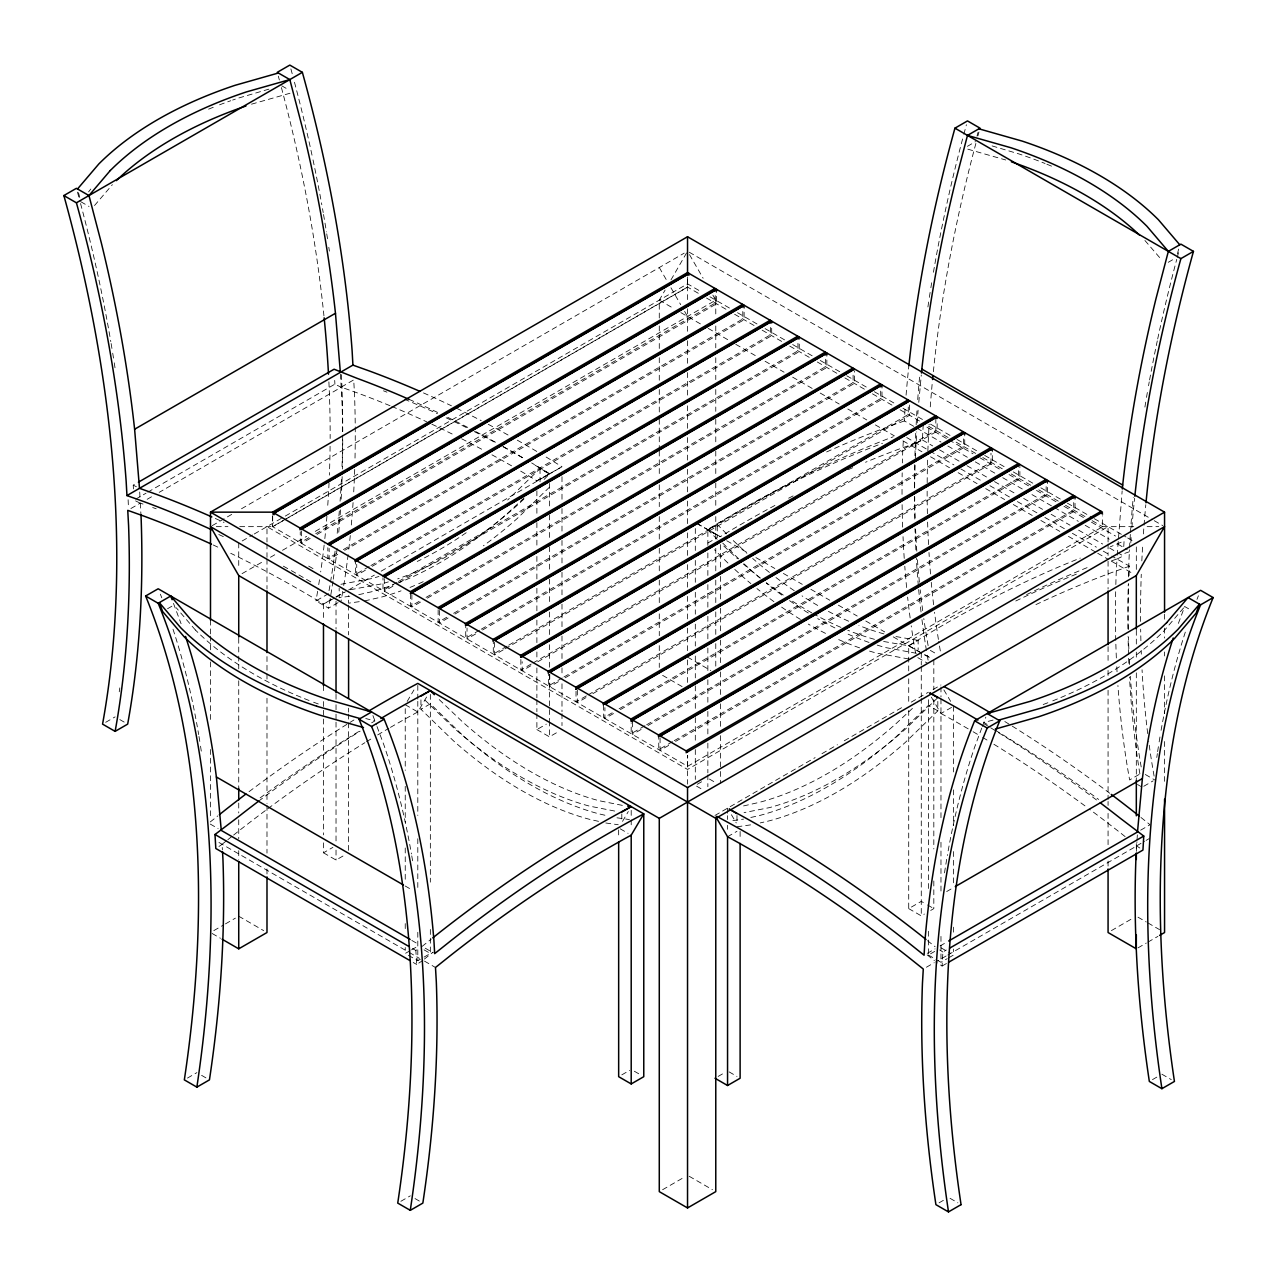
<?xml version="1.0" encoding="UTF-8"?>
<svg xmlns="http://www.w3.org/2000/svg" width="1277" height="1277" viewBox="0 0 1277 1277"><rect width="100%" height="100%" fill="white"/><g stroke="black" fill="none" stroke-linecap="round" stroke-linejoin="round"><path stroke-width="0.75" stroke-dasharray="5 3.75" d="M903.27 441.459L902.743 451.052A1143.218 660.033 -60 0 0 902.392 462.944M913.805 426.358L904.387 420.931L905.17 406.852M915.306 458.299L916.742 431.865M917.237 422.895L918.083 410.188M916.136 443.103L922.393 439.958L923.207 425.033L947.247 438.905M1117.199 555.224L1122.148 490.927M1123.76 546.588L1124.063 540.985L1110.367 546.795M1129.028 575.751L1129.554 566.174L1111.836 556.102M1130.831 542.581L1131.135 537.314M946.129 955.994L935.833 961.932L942.091 966.035L942.905 952.035L946.337 950.056M1136.37 851.312L1136.929 841.878M1137.041 839.899L1137.392 833.961M918.786 402.351L921.292 374.959M977.001 136.128L977.959 132.473M1177.378 253.931L1178.815 248.44M981.758 728.082L974.766 746.758A1141.877 659.267 60 0 0 947.342 855.494M982.364 726.469L985.844 717.115M1178.384 623.415L1184.705 606.527L1191.233 610.294M659.283 318.021L659.283 300.159L665.125 290.039M670.968 279.918L686.563 252.926M407.171 701.424L413.94 689.963M390.443 727.379A1249.672 721.505 -60 0 1 412.806 714.673L417.802 711.959L427.46 695.566M622.522 821.366L628.316 811.533M88.608 191.869L90.811 189.044M94.514 205.533L112.376 184.67M1183.603 607.932L1163.363 631.588A371.463 214.456 0 0 1 1049.694 702.047M544.114 479.418L549.445 474.006L540.027 468.579L507.655 500.009M549.445 487.207L517.073 518.638A371.463 214.456 -60 0 1 483.376 545.822M937.829 697.641L905.457 729.071A371.463 214.456 -60 0 1 769.361 807.639L744.076 812.619M937.829 701.408L937.829 710.842L905.457 742.272A371.463 214.456 -60 0 1 769.361 820.824L760.246 822.915M524.049 497.982L507.655 513.194A371.463 214.456 -60 0 1 395.04 584.164M523.889 499.099L517.073 505.453A371.463 214.456 -60 0 1 397.69 578.864M912.432 708.416L896.039 723.644A371.463 214.456 -60 0 1 759.943 802.195M210.242 821.957L217.84 815.891M226.412 840.809L222.07 844.273L222.39 849.748M227.865 839.659L232.206 836.196M233.659 835.046L237.985 831.582A1249.672 721.505 -60 0 1 266.35 809.841M422.128 946.385L431.243 939.106M424.379 959.075L433.063 952.163M218.958 846.459L222.086 844.416M422.942 960.384L416.685 964.47L415.855 950.471L419 948.428M726.597 533.85L717.275 524.4L707.857 529.827L720.42 536.643L725.416 533.578A1249.672 721.505 -60 0 1 778.092 503.745M133.431 488.899L133.239 485.164L136.671 483.185M135.761 499.115L146.073 493.177M147.781 492.172L334.909 384.138L341.167 387.282L159.194 492.347M130.892 508.533L140.31 503.106L145.61 504.99M147.174 499.291L152.33 496.322M212.221 525.645L232.941 513.689M241.497 508.757L684.201 253.149M242.183 540.969L252.527 534.999M254.251 533.994L283.558 517.089M285.282 516.084L687.537 283.845L701.312 291.81M286.335 518.685L272.56 526.651L239.597 526.651M288.059 517.696L687.537 287.07L687.649 274.459M283.015 520.745L272.687 526.715L272.687 515.844M284.739 519.755L687.649 287.133L699.716 294.109M967.407 146.328L975.564 141.619M167.542 608.73L174.071 604.963M242.055 573.644L263.669 561.178M270.437 557.267L275.609 554.282M282.504 550.307L306.624 536.372M315.243 531.392L715.774 300.159L712.853 295.099M308.874 537.665L300.255 542.629L300.255 531.759M315.754 533.69L715.216 303.064L715.216 290.374M310.183 538.415L301.564 543.395L301.564 530.705M317.063 534.44L716.541 303.814L716.541 291.124M336.442 553.58L327.838 558.56L327.838 547.689M343.337 549.605L742.799 318.979L742.799 306.288M337.751 554.346L329.147 559.31L329.147 548.44M344.646 550.371L744.108 319.729L744.108 307.055M369.181 566.525L355.421 574.474L355.421 561.8M370.905 565.535L770.382 334.893L770.382 322.219M365.334 570.26L356.73 575.241L356.73 564.37M372.214 566.286L771.691 335.659L771.691 324.789M105.704 722.303L115.122 716.876M328.524 593.661L315.978 600.908L328.524 608.155L339.506 601.818M331.318 599.504L323.48 604.037L323.48 619.952M520.713 471.133A1249.672 721.505 60 0 1 531.886 477.758L536.883 480.822L561.992 466.759A1249.672 721.505 60 0 0 544.433 456.017M336.027 597.221L345.444 591.794M348.589 589.974L374.337 575.113M381.2 571.138L561.992 466.759M396.764 582.44L382.988 590.405L382.988 577.715M398.488 581.45L797.949 350.824L797.949 338.134M392.917 586.191L384.297 591.155L384.297 578.465M399.797 582.216L799.258 351.574L799.258 340.704M419.175 601.355L410.571 606.32L410.571 593.629M426.071 597.381L825.533 366.738L825.533 354.064M420.484 602.106L411.88 607.07L411.88 594.396M427.38 598.131L826.842 367.505L826.842 354.814M446.758 617.27L438.139 622.234L438.139 609.56M453.638 613.295L853.1 382.669L853.1 373.602M448.067 618.02L439.448 623L439.448 610.31M454.947 614.045L854.425 383.419L854.425 370.745M479.498 630.215L465.722 638.165L465.722 625.475M481.221 629.21L880.683 398.584L880.683 385.909M475.635 633.951L467.031 638.915L467.031 628.045M482.53 629.976L881.992 399.35L881.992 386.66M1168.263 262.296L1174.792 258.529M371.655 722.814L374.927 720.93L365.749 718.536M507.065 646.13L493.305 654.079L493.305 641.405M508.789 645.14L908.266 414.514L908.266 405.447M503.218 649.865L494.614 654.846L494.614 642.155M504.942 648.876L909.575 415.264L909.575 402.574M707.857 543.028L717.275 537.585L717.275 524.4M598.53 821.35L589.415 819.291A371.463 214.456 60 0 1 453.319 740.692L420.947 709.278L430.349 703.835L462.737 735.281A371.463 214.456 60 0 0 598.833 813.832L606.128 815.508M531.2 664.04L520.872 670.01L520.872 659.14M532.924 663.05L935.833 430.429L935.833 417.739M530.801 665.796L522.181 670.76L522.181 661.709M537.681 661.821L937.142 431.179L937.142 420.309M562.231 677.975L548.456 685.925L548.456 673.25M563.955 676.986L963.417 446.343L963.417 435.473M558.368 681.71L549.764 686.691L549.764 674.001M565.264 677.736L964.726 447.11L964.726 434.419M586.366 695.885L576.023 701.855L576.023 690.969M588.074 694.896L990.984 462.274L990.984 453.207M585.951 697.641L577.332 702.605L577.332 689.915M592.831 693.65L992.309 463.024L992.309 450.35M323.48 842.852L323.48 852.797L332.898 847.369M536.883 713.667L536.883 729.582L546.301 724.155M213.818 930.614L223.794 924.851M225.454 923.894L235.415 918.131M323.48 852.797L336.027 860.044L345.444 854.616M536.883 729.582L549.445 736.829L558.863 731.402M612.21 712.805L603.606 717.77L603.606 705.08M619.106 708.815L1018.567 478.189L1018.567 465.514M613.519 713.556L604.915 718.52L604.915 707.65M620.414 709.581L1019.876 478.955L1019.876 466.265M644.949 725.735L631.189 733.684L631.189 722.814M646.673 724.745L1046.15 494.119L1046.15 483.249M641.102 729.47L632.498 734.451L632.498 721.76M647.982 725.496L1047.459 494.869L1047.459 482.179M672.532 741.666L658.756 749.615L658.756 736.925M674.256 740.66L1073.718 510.034L1073.718 497.344M668.685 745.401L660.065 750.365L660.065 737.691M675.565 741.426L1075.026 510.784L1075.026 498.11M272.56 515.78L272.56 526.651L687.649 766.296L1102.61 526.715L1102.498 515.78M883.62 641.485L908.713 645.795L918.131 640.368L918.131 649.785M187.464 1078.075L196.881 1072.632M701.584 781.779L695.311 785.403L703.148 789.936M409.949 950.758L405.24 953.472L405.24 947.502M411.529 949.849L417.802 946.225M408.385 955.292L417.802 960.719L422.511 958.005M424.076 957.096L430.349 953.472L430.349 925.729M715.008 815.428L789.362 772.489M791.086 771.5L815.109 757.628M821.973 753.669L837.425 744.746M844.289 740.772L880.348 719.957M882.072 718.967L902.663 707.075M911.251 702.127L928.411 692.214M933.12 689.5L940.973 684.967M727.555 836.722L736.973 831.295M931.316 697.13L940.973 713.508L951.956 707.171M1139.052 774.5L1129.634 779.944A1143.218 660.033 -60 0 1 1117.918 685.526M400.882 1201.29L410.3 1195.847M908.713 710.491L908.713 908.617L921.276 901.37L925.985 904.084M621.803 1074.867L629.641 1070.349M946.688 891.538L953.552 887.563M1143.761 786.281L1153.163 780.854M908.713 908.617L921.276 915.864L924.404 914.061M930.694 910.437L933.822 908.617L933.822 878.768M927.23 953.376L935.083 948.859M940.08 945.97L946.943 941.995M1140.648 830.178L1150.05 824.734L1140.936 817.456M718.137 1076.431L724.426 1072.808M928.411 931.252L928.411 955.036L934.7 951.413M926.416 967.232L934.269 962.698M1136.69 845.837L1144.543 841.304M1146.108 840.394L1149.252 838.59M947.853 955.004L1136.69 845.981L1139.818 848.024M937.829 960.464L940.973 962.283L947.247 958.66M948.811 957.75L953.52 955.036L953.52 949.066M942.091 966.035L947.247 963.05M662.603 1189.717L684.201 1177.234M1111.405 930.614L1133.002 918.131M1137.983 947.869L1146.283 943.08M1147.943 942.123L1157.92 936.36M939.058 1202.838L943.767 1200.125M1152.477 1079.624L1157.17 1076.91M536.883 480.822L549.445 474.006A1249.672 721.505 60 0 0 531.886 463.264M336.027 596.79L343.88 592.528M334.462 598.083L323.48 604.037L318.468 600.972A1249.672 721.505 60 0 0 230.722 553.292M1116.992 559.071L1123.249 555.926L1118.109 552.957M904.387 420.931L887.675 426.901A1249.672 721.505 -60 0 0 825.086 452.649M916.136 442.959L900.221 448.642A1249.672 721.505 -60 0 0 865.535 462.258M1124.782 553.372L1130.353 551.377M1111.692 560.811L1116.992 558.927L1116.162 574.267A1143.218 660.033 -60 0 0 1115.747 588.138M1129.554 566.174L1113.64 571.857A1249.672 721.505 -60 0 0 1033.572 605.729M251.521 104.171L291.316 92.87M268.888 89.151L238.32 98.121A371.463 214.456 0 0 0 232.622 100.069M993.027 720.1L983.849 722.479L987.105 724.362M358.789 594.667L371.543 591.778A371.463 214.456 -60 0 0 393.332 584.786M364.568 600.924L380.961 597.221A371.463 214.456 -60 0 0 401.058 590.852M743.549 805.931L759.927 802.227M750.828 817.472L759.927 815.412A371.463 214.456 -60 0 0 896.039 736.813L928.411 705.399L937.829 710.842M340.943 584.291L371.543 578.593A371.463 214.456 -60 0 0 378.95 576.454M350.361 589.735L380.961 584.02A371.463 214.456 -60 0 0 388.368 581.897M349.818 596.231L339.171 597.732L339.171 588.314M359.236 601.675L348.589 603.175L348.589 595.625M732.886 820.616L743.549 819.116M736.973 826.794L751.179 824.798M216.308 526.651L227.945 526.651M1102.498 526.651L1135.476 526.651M1147.113 526.651L1158.75 526.651M918.131 640.368L893.038 636.058M916.359 653.297L885.759 647.599A371.463 214.456 60 0 1 876.501 644.901M908.713 658.98L876.341 653.042A371.463 214.456 60 0 1 868.935 650.903M622.33 805.372L598.833 800.663A371.463 214.456 60 0 1 462.737 722.064L438.346 698.758M614.7 811.055L589.415 806.106A371.463 214.456 60 0 1 453.319 727.507L423.597 698.79M616.999 817.807L629.433 819.563M605.809 822.995L618.244 824.734M992.085 145.913L1018.982 153.942A371.463 214.456 0 0 1 1045.081 163.504M967.822 149.17L1005.765 159.992M152.681 507.528L156.225 508.789M133.239 485.164L136.368 486.745M135.617 500.887L140.31 503.25M696.875 523.442L720.42 536.643M908.713 670.872L908.713 645.795L930.694 658.038L924.404 654.75M940.973 713.508L945.97 716.221A1249.672 721.505 60 0 1 971.526 730.811M689.245 252.223L1152.508 519.691M1154.232 520.681L1162.836 525.645M709.932 296.791L729.566 308.108M737.515 312.705L757.133 324.039M765.083 328.62L784.716 339.953M792.666 344.551L813.353 356.491M820.249 360.465L840.92 372.405M846.763 375.773L868.504 388.336M874.346 391.704L896.071 404.25M902.967 408.225L923.654 420.165M930.55 424.156L951.237 436.095M957.064 439.464L978.805 452.01M984.647 455.394L1006.388 467.941M1013.284 471.915L1033.955 483.855M1040.851 487.83L1061.538 499.786M1067.38 503.154L1092.569 517.696M1094.293 518.685L1125.979 536.978M1127.703 537.984L1132.875 540.969M706.468 298.004L727.14 309.928M734.594 314.238L754.675 325.843M762.161 330.168L782.226 341.741M789.745 346.083L809.778 357.656M817.328 361.998L837.329 373.554M844.895 377.928L864.88 389.453M872.478 393.843L892.431 405.368M900.046 409.773L919.983 421.266M928.587 426.247L948.635 437.819M956.138 442.145L976.219 453.734M982.779 457.533L1003.802 469.665M1011.24 473.959L1031.369 485.579M1038.792 489.857L1058.952 501.51M1065.513 505.293L1085.37 516.77M1092.17 520.681L1102.61 526.715M948.955 439.895L972.994 453.766M979.858 457.741L1000.466 469.633M1009.053 474.581L1029.645 486.473M1036.509 490.448L1057.117 502.34M1063.98 506.299L1084.588 518.191M1091.452 522.165L1115.491 536.037M916.95 428.178L940.989 442.05M947.853 446.008L968.445 457.9M975.309 461.875L995.916 473.767M1002.78 477.726L1023.388 489.618M1031.976 494.582L1052.567 506.474M1054.291 507.464L1078.315 521.335M1085.195 525.31L1109.218 539.181M1117.806 544.13L1127.224 549.573M922.393 439.958L932.689 445.912M939.569 449.871L960.16 461.763M967.024 465.738L987.632 477.63M994.496 481.589L1015.103 493.481M1023.675 498.445L1042.559 509.347M1051.147 514.296L1070.03 525.198M1078.618 530.163L1102.658 544.034M1109.521 547.993L1116.385 551.967M906.718 437.516L928.156 450.047M929.864 451.036L953.903 464.908M960.767 468.882L981.374 480.775M989.946 485.723L1010.554 497.615M1017.418 501.59L1038.025 513.482M1044.889 517.44L1065.481 529.332M1072.361 533.307L1096.384 547.179M1103.248 551.137L1110.128 555.112M659.283 300.159L674.24 308.795M680.88 312.626L701.312 324.422M708.208 328.397L728.896 340.336M735.791 344.327L756.479 356.267M765.083 361.247L784.046 372.182M792.666 377.162L813.353 389.102M820.249 393.077L839.197 404.027M847.816 409.007L866.78 419.957M875.399 424.922L894.363 435.872M902.967 440.852L921.93 451.787M930.55 456.767L949.513 467.717M958.133 472.682L977.081 483.632M985.7 488.612L1004.664 499.562M1013.284 504.527L1032.231 515.477M1040.851 520.457L1059.814 531.392M1068.434 536.372L1096.017 552.303M1097.741 553.292L1108.069 559.262M1111.405 561.178L1133.002 573.644M281.738 85.798L288.267 89.566M930.342 650.392L936.616 654.016M1145.325 774.5L1154.743 779.944M696.875 523.49L719.877 536.771M726.741 540.73L747.348 552.622M755.936 557.586L774.82 568.488M783.392 573.437L802.275 584.339M810.863 589.304L829.747 600.206M838.335 605.154L857.218 616.057M865.806 621.021L884.69 631.923M893.261 636.872L921.276 653.042M917.796 657.639L927.214 663.066M1137.472 784.477L1142.181 787.191M80.882 201.766L89.039 206.475M687.537 657.112L710.794 670.537M1137.983 917.173L1146.283 921.978M1147.943 922.936L1159.58 929.64M662.603 675.341L682.541 686.85M709.421 779.066L715.711 782.689M927.549 904.994L933.822 908.617M1161.878 1074.196L1171.296 1079.624M940.973 947.789L950.391 953.217M928.411 955.036L936.264 959.57M405.24 704.712L417.802 711.959M620.223 828.821L628.076 833.354M950.04 1198.305L957.894 1202.838M119.83 719.59L124.523 722.303M729.135 1071.898L736.973 1076.431M405.224 886.015L412.088 889.973M210.29 824.08L218.128 828.613M411.817 940.431L418.696 944.405M425.257 948.204L433.111 952.722M424.076 949.849L430.349 953.472M634.35 1071.243L640.623 1074.867M412.423 948.492L415.855 950.471M218.942 842.453L407.491 951.461M409.215 952.45L419.51 958.388M424.507 961.134L435.489 967.487M413.237 962.491L416.685 964.47M238.735 916.216L263.669 930.614M689.197 1176.277L712.454 1189.717M212.158 933.487L220.458 938.276M201.59 1075.346L206.299 1078.075M415.009 1198.56L419.718 1201.29M549.445 473.575L544.433 470.511A1249.672 721.505 60 0 0 531.663 462.944M939.776 949.992L942.905 952.035M1125.117 836.595L1120.775 833.147A1249.672 721.505 60 0 0 1089.249 809.059M927.517 940.67L935.131 946.736M927.15 954.877L934.397 960.639M733.253 540.602L746.917 553.292M738.729 558.879L722.606 542.996M744.188 563.939L749.647 569.015A371.463 214.456 60 0 0 760.262 578.146M723.836 546.045L737.499 558.735M727.938 563.045L714.513 549.78M734.77 569.382L740.229 574.458A371.463 214.456 60 0 0 750.844 583.589M717.179 539.293L707.857 529.827A1249.672 721.505 -60 0 1 893.309 436.734M1144.926 240.491L1161.687 259.933M195.413 630.024L176.274 607.788M943.863 689.883L950.631 701.344M731.418 814.726L736.254 822.931M689.484 254.602L703.116 278.226M659.283 267.531L667.073 281.036M670.968 287.788L680.705 304.66M684.616 311.396L687.537 316.457M372.916 715.567L376.412 724.905M377.018 726.533L383.994 745.209A1141.877 659.267 -60 0 1 411.433 853.93M173.48 603.398L181.079 623.703M78.488 192.619L79.924 198.111M340.448 374.193L341.997 402.478A1143.218 660.033 60 0 1 342.667 432.105M334.702 380.418L334.909 384.138M139.704 492.012L140.007 497.551M140.31 503.106L140.933 514.647M1164.56 614.189L1164.56 620.159M1164.56 628.108L1164.56 638.069M1164.56 651.988L1164.56 655.963M1164.56 675.868L1164.56 713.667M1164.56 741.522L1164.56 781.316M1136.322 546.923L1136.322 570.755M1136.322 630.311L1136.322 645.061M1136.322 652.148L1136.322 660.097M1136.322 672.851L1136.322 779.225M1136.322 843.602L1136.322 851.551M1108.069 541.991L1108.069 526.651L687.537 769.44L266.989 526.651L266.989 541.991M1108.069 543.906L1108.069 555.431M1108.069 561.241L1108.069 589.048M1108.069 646.625L1108.069 662.508M1108.069 670.441L1108.069 676.395M1108.069 690.298L1108.069 799.498M1108.069 801.493L1108.069 805.452M1108.069 813.401L1108.069 845.166M1108.069 861.049L1108.069 867.003M953.52 706.261L953.52 771.947M953.52 789.856L953.52 825.676M953.52 851.551L953.52 883.397M953.52 927.166L953.52 935.131M940.973 686.946L940.973 696.907M940.973 698.902L940.973 820.983M940.973 842.261L940.973 894.618M940.973 936.408L940.973 962.283M933.822 659.858L933.822 689.708M933.822 699.652L933.822 848.918M928.411 699.748L928.411 889.654M921.276 652.611L921.276 664.998M921.276 666.53L921.276 696.843M921.276 698.375L921.276 915.864M908.713 678.805L908.713 702.573M740.117 831.471L740.117 839.436M736.973 815.492L736.973 823.027M727.555 808.181L727.555 813.832M727.555 815.716L727.555 819.483M727.555 825.325L727.555 829.284M720.42 544.609L720.42 568.488M720.42 576.438L720.42 600.334M720.42 608.283L720.42 632.163M720.42 640.128L720.42 664.008M720.42 671.973L720.42 695.853M720.42 703.819L720.42 727.698M720.42 735.648L720.42 769.488M720.42 771.484L720.42 783.424M715.774 300.159L715.774 316.042M715.774 325.97L715.774 347.807M715.774 357.736L715.774 379.572M715.774 389.501L715.774 411.338M715.774 419.287L715.774 443.103M715.774 451.052L715.774 474.868M715.774 482.818L715.774 506.634M715.774 516.562L715.774 540.394M715.774 548.328L715.774 572.16M715.774 580.109L715.774 603.925M715.774 611.875L715.774 635.691M715.774 643.64L715.774 667.456M707.857 545.311L707.857 529.396L712.869 526.332A1249.672 721.505 -60 0 1 882.487 443.327M707.857 552.925L707.857 577.156M707.857 584.627L707.857 609.001M707.857 616.328L707.857 640.846M707.857 648.03L707.857 672.676M707.857 679.731L707.857 704.521M707.857 711.433L707.857 736.366M707.857 743.118L707.857 772.84M707.857 774.82L707.857 786.712M695.311 528.55L695.311 550.467M695.311 560.411L695.311 582.312M695.311 592.273L695.311 614.173M695.311 624.134L695.311 646.034M695.311 655.995L695.311 677.895M695.311 685.861L695.311 709.741M695.311 717.706L695.311 741.602M695.311 749.567L695.311 779.433M687.649 766.296L687.649 755.425L687.537 784.142M687.537 277.093L687.537 301.117M687.537 308.795L687.537 334.335M687.537 340.767L687.537 366.1M687.537 372.597L687.537 397.865M687.537 405.815L687.537 430.301M687.537 437.58L687.537 462.13M687.537 469.345L687.537 491.98M687.537 501.111L687.537 523.809M687.537 532.876L687.537 555.639M687.537 564.642L687.537 587.468M687.537 596.407L687.537 620.239M687.537 628.172L687.537 652.004M687.537 659.938L687.537 687.744M659.283 325.97L659.283 349.786M659.283 357.736L659.283 381.552M659.283 389.501L659.283 417.292M659.283 419.287L659.283 449.057M659.283 451.052L659.283 476.864M659.283 484.797L659.283 506.634M659.283 516.562L659.283 540.394M659.283 548.328L659.283 572.16M659.283 580.109L659.283 603.925M659.283 613.854L659.283 635.691M659.283 645.619L659.283 667.456M631.205 810.384L631.205 817.918M631.205 819.802L631.205 827.735M621.803 813.928L621.803 821.478M618.659 829.906L618.659 837.872M561.992 476.72L561.992 500.616M561.992 508.581L561.992 532.477M561.992 540.442L561.992 564.322M561.992 572.288L561.992 596.183M561.992 604.149L561.992 628.045M561.992 636.01L561.992 659.906M561.992 667.871L561.992 675.836M561.992 683.786L561.992 711.672M561.992 713.667L561.992 725.607M549.445 483.44L549.445 507.4M549.445 514.934L549.445 539.245M549.445 546.636L549.445 572.399M549.445 579.056L549.445 604.101M549.445 612.018L549.445 635.802M549.445 644.725L549.445 667.488M549.445 674.575L549.445 720.356M549.445 720.994L549.445 736.829M540.027 468.579L540.027 481.764M536.883 490.767L536.883 514.647M536.883 522.612L536.883 548.487M536.883 556.453L536.883 580.333M536.883 588.282L536.883 612.178M536.883 620.127L536.883 644.007M536.883 651.972L536.883 659.938M536.883 667.887L536.883 697.753M536.883 699.732L536.883 711.672M430.349 694.417L430.349 882.152M420.947 699.86L420.947 709.278M417.802 685.398L417.802 699.333M417.802 701.328L417.802 815.444M417.802 838.702L417.802 891.059M417.802 932.29L417.802 960.719M405.24 708.687L405.24 770.382M405.24 786.297L405.24 822.117M405.24 847.992L405.24 881.832M405.24 923.622L405.24 931.587M348.589 605.154L348.589 634.861M348.589 708.176L348.589 712.135M348.589 714.114L348.589 850.817M336.027 601.212L336.027 629.082M336.027 694.305L336.027 702.749M336.027 704.744L336.027 712.71M336.027 714.21L336.027 720.675M336.027 722.159L336.027 843.554M336.027 850.099L336.027 860.044M323.48 685.621L323.48 693.587M323.48 701.552L323.48 834.887M266.989 543.906L266.989 557.347M266.989 559.262L266.989 589.048M266.989 656.554L266.989 682.365M266.989 698.248L266.989 803.472M266.989 805.452L266.989 853.1M266.989 868.983L266.989 874.953M238.735 542.948L238.735 568.76M238.735 638.261L238.735 654.989M238.735 656.123L238.735 668.877M238.735 680.801L238.735 787.159M238.735 803.041L238.735 812.97M238.735 819.786L238.735 838.781M238.735 850.705L238.735 859.485M210.497 620.159L210.497 634.078M210.497 636.074L210.497 650.009M210.497 661.933L210.497 719.637M210.497 749.487L210.497 817.12M411.753 855.861A1141.877 659.267 -60 0 1 413.046 863.571M258.465 801.286A1249.672 721.505 -60 0 1 360.114 731.162M318.308 703.978A371.463 214.456 0 0 1 310.902 701.185M309.066 700.482A371.463 214.456 0 0 1 195.429 630.024M267.931 808.66A1249.672 721.505 -60 0 1 364.903 742.687M366.499 741.714A1249.672 721.505 -60 0 1 372.884 737.819M377.673 734.929A1249.672 721.505 -60 0 1 388.846 728.305M260.125 797.902A1249.672 721.505 -60 0 1 360.337 730.572M160.359 594.188A1141.798 659.219 -60 0 1 161.796 597.828M173.002 629.178A1141.798 659.219 -60 0 1 197.344 726.9M198.015 730.731A1141.798 659.219 -60 0 1 198.669 734.562M198.989 736.494A1141.798 659.219 -60 0 1 200.25 744.236M200.537 746.183A1141.798 659.219 -60 0 1 201.702 753.973M249.063 791.66A1249.672 721.505 -60 0 1 353.952 719.973M908.713 645.795A1249.672 721.505 -60 0 1 1080.294 558.081M883.907 633.887A371.463 214.456 60 0 1 858.878 625.475M848.646 621.213A371.463 214.456 60 0 1 828.039 611.188M817.711 605.458A371.463 214.456 60 0 1 802.052 595.88M794.246 590.692A371.463 214.456 60 0 1 775.602 577.236M769.44 572.431A371.463 214.456 60 0 1 752.68 558.464M869.03 642.427A371.463 214.456 60 0 1 845.214 632.865M834.919 627.933A371.463 214.456 60 0 1 817.711 618.643M808.309 613.024A371.463 214.456 60 0 1 789.569 600.653M781.795 595.066A371.463 214.456 60 0 1 766.376 583.174M859.613 647.87A371.463 214.456 60 0 1 835.812 638.308M825.517 633.376A371.463 214.456 60 0 1 808.293 624.086M800.456 619.425A371.463 214.456 60 0 1 780.151 606.096M773.926 601.643A371.463 214.456 60 0 1 756.958 588.601M874.49 639.33A371.463 214.456 60 0 1 847.752 630.231M840.936 627.39A371.463 214.456 60 0 1 813.465 613.822M811.741 612.848A371.463 214.456 60 0 1 791.07 600.302M783.264 595.066A371.463 214.456 60 0 1 766.2 582.663M760.023 577.874A371.463 214.456 60 0 1 743.262 563.907M906.079 395.184A1141.798 659.219 -60 0 1 908.857 365.781M788.627 498.206A1249.672 721.505 -60 0 1 793.895 495.508M848.12 469.713A1249.672 721.505 -60 0 1 853.355 467.43M940.335 650.967A1142.596 659.682 -60 0 1 938.723 641.341M938.403 639.41A1142.596 659.682 -60 0 1 934.541 612.274M933.615 604.707A1142.596 659.682 -60 0 1 931.204 581.737M930.534 573.996A1142.596 659.682 -60 0 1 928.986 552.494M928.539 544.593A1142.596 659.682 -60 0 1 927.437 515.637M927.389 513.705A1142.596 659.682 -60 0 1 927.15 490.448M927.182 482.642A1142.596 659.682 -60 0 1 927.597 458.986M927.868 451.052A1142.596 659.682 -60 0 1 929.129 424.251M930.279 406.852A1142.596 659.682 -60 0 1 932.386 381.504M933.359 371.687A1142.596 659.682 -60 0 1 975.883 143.407M977.943 135.793A1142.596 659.682 -60 0 1 978.98 131.978M928.124 645.635A1142.596 659.682 -60 0 1 923.798 618.531M922.712 610.661A1142.596 659.682 -60 0 1 920.19 589.846M919.392 582.184A1142.596 659.682 -60 0 1 917.365 558.959M916.806 551.137A1142.596 659.682 -60 0 1 915.593 529.396M915.162 517.967A1142.596 659.682 -60 0 1 914.683 496.801M914.603 487.096A1142.596 659.682 -60 0 1 914.779 463.599M914.939 455.697A1142.596 659.682 -60 0 1 915.769 432.36M916.152 424.682A1142.596 659.682 -60 0 1 917.046 409.278M917.716 399.605A1142.596 659.682 -60 0 1 919.839 374.257M927.916 306.959A1142.596 659.682 -60 0 1 929.065 299.281M929.353 297.349A1142.596 659.682 -60 0 1 930.566 289.64M930.869 287.724A1142.596 659.682 -60 0 1 932.13 279.998M933.439 272.256A1142.596 659.682 -60 0 1 936.185 256.725M936.536 254.777A1142.596 659.682 -60 0 1 963.337 136.16M963.848 134.261A1142.596 659.682 -60 0 1 966.418 124.731M915.529 652.914A1143.218 660.033 -60 0 1 911.219 625.794M910.134 617.94A1143.218 660.033 -60 0 1 907.612 597.109M906.622 587.532A1143.218 660.033 -60 0 1 904.786 566.222M904.228 558.4A1143.218 660.033 -60 0 1 903.031 536.659M902.663 527.146A1143.218 660.033 -60 0 1 902.105 504.064M902.041 494.359A1143.218 660.033 -60 0 1 902.185 472.825M928.092 660.161A1143.218 660.033 -60 0 1 926.767 652.483M926.448 650.552A1143.218 660.033 -60 0 1 921.946 619.537M921.036 611.97A1143.218 660.033 -60 0 1 916.295 557.778M915.864 549.86A1143.218 660.033 -60 0 1 915.018 528.646M914.795 519.037A1143.218 660.033 -60 0 1 914.587 495.747M914.635 487.926A1143.218 660.033 -60 0 1 915.226 460.279M1117.04 671.766A1143.218 660.033 -60 0 1 1116.721 665.828M1116.353 657.974A1143.218 660.033 -60 0 1 1115.699 590.118M1141.191 766.934A1142.596 659.682 -60 0 1 1130.353 676.315M1129.602 664.503A1142.596 659.682 -60 0 1 1129.187 656.586M1128.852 648.812A1142.596 659.682 -60 0 1 1128.453 637.351M1128.245 629.673A1142.596 659.682 -60 0 1 1128.214 584.834M1128.405 576.933A1142.596 659.682 -60 0 1 1129.459 549.812M1129.554 547.897A1142.596 659.682 -60 0 1 1130.337 534.424M1130.464 532.493A1142.596 659.682 -60 0 1 1133.242 497.471M1144.91 407.076A1142.596 659.682 -60 0 1 1146.187 399.334M1146.507 397.402A1142.596 659.682 -60 0 1 1147.847 389.645M1148.534 385.766A1142.596 659.682 -60 0 1 1149.236 381.887M1149.587 379.939A1142.596 659.682 -60 0 1 1157.281 340.895M1157.696 338.932A1142.596 659.682 -60 0 1 1176.74 259.375M1177.25 257.475A1142.596 659.682 -60 0 1 1179.309 249.845M1139.866 773.766A1143.218 660.033 -60 0 1 1129.491 677.033M1128.836 663.322A1143.218 660.033 -60 0 1 1128.102 636.457M1128.022 628.699A1143.218 660.033 -60 0 1 1128.645 583.493M1046.885 164.238A371.463 214.456 0 0 1 1052.28 166.473M1026.58 594.603A1249.672 721.505 -60 0 1 1089.377 566.717M1154.089 776.097A1142.596 659.682 -60 0 1 1148.677 741.123M1147.704 733.589A1142.596 659.682 -60 0 1 1142.053 669.771M1141.335 654.159A1142.596 659.682 -60 0 1 1141.191 650.344M1140.904 640.767A1142.596 659.682 -60 0 1 1140.664 629.194M1140.584 621.452A1142.596 659.682 -60 0 1 1141.271 574.267M1141.83 560.906A1142.596 659.682 -60 0 1 1142.771 543.603M1143.41 533.93A1142.596 659.682 -60 0 1 1145.804 504.718M1015.774 601.004A1249.672 721.505 -60 0 1 1076.83 573.964M1131.885 527.593A1141.798 659.219 -60 0 1 1134.614 498.206M944.517 872.893A1141.877 659.267 60 0 1 946.688 859.341M984.296 723.915A1249.672 721.505 60 0 1 989.084 726.821M990.681 727.794A1249.672 721.505 60 0 1 995.469 730.747M998.662 732.727A1249.672 721.505 60 0 1 1098.731 801.653M1047.874 702.749A371.463 214.456 0 0 1 1040.468 705.527M973.122 731.737A1249.672 721.505 60 0 1 979.507 735.536M982.699 737.452A1249.672 721.505 60 0 1 987.488 740.341M993.873 744.252A1249.672 721.505 60 0 1 1086.088 806.713M1004.823 721.537A1249.672 721.505 60 0 1 1109.713 793.225M995.246 730.205A1249.672 721.505 60 0 1 1098.651 799.466M1156.786 757.5A1141.798 659.219 60 0 1 1157.345 753.59M1157.632 751.626A1141.798 659.219 60 0 1 1158.83 743.852M1159.149 741.921A1141.798 659.219 60 0 1 1160.426 734.211M1161.08 730.364A1141.798 659.219 60 0 1 1186.365 628.938M1196.98 599.392A1141.798 659.219 60 0 1 1198.417 595.752M409.183 399.398A1249.672 721.505 60 0 1 438.889 413.046M447.636 417.292A1249.672 721.505 60 0 1 468.675 427.891M475.698 431.562A1249.672 721.505 60 0 1 496.753 442.959M503.138 446.535A1249.672 721.505 60 0 1 523.905 458.507M215.302 518.462A1249.672 721.505 60 0 1 224.034 522.437M308.667 566.126A1249.672 721.505 60 0 1 313.472 568.872M466.185 532.732A371.463 214.456 -60 0 1 417.228 561.449M423.214 581.689A371.463 214.456 -60 0 1 418.074 584.02M414.658 585.489A371.463 214.456 -60 0 1 409.55 587.612M208.598 109.152A371.463 214.456 0 0 1 214.041 106.965M219.548 104.826A371.463 214.456 0 0 1 230.738 100.739M423.485 392.917A1249.672 721.505 60 0 1 451.435 405.799M456.687 408.337A1249.672 721.505 60 0 1 481.221 420.644M488.245 424.315A1249.672 721.505 60 0 1 509.315 435.712M517.297 440.182A1249.672 721.505 60 0 1 538.048 452.202M383.483 390.81A1249.672 721.505 60 0 1 386.947 392.167M404.314 399.19A1249.672 721.505 60 0 1 437.452 413.716M446.184 417.802A1249.672 721.505 60 0 1 467.206 428.003M474.214 431.546A1249.672 721.505 60 0 1 496.545 443.231M502.93 446.695A1249.672 721.505 60 0 1 523.682 458.315M390.028 405.719A1249.672 721.505 60 0 0 357.081 392.821L341.167 387.139L353.713 379.892L354.559 395.231A1143.218 660.033 60 0 1 354.926 461.731M391.768 406.437A1249.672 721.505 60 0 1 426.646 421.777M431.881 424.219A1249.672 721.505 60 0 1 454.644 435.249M461.667 438.793A1249.672 721.505 60 0 1 483.983 450.478M491.964 454.82A1249.672 721.505 60 0 1 512.731 466.488M218.798 534.536A1249.672 721.505 60 0 1 224.034 536.931M77.466 192.125A1142.596 659.682 60 0 1 80.052 201.654M80.563 203.554A1142.596 659.682 60 0 1 110.796 341.582M111.115 343.513A1142.596 659.682 60 0 1 112.392 351.255M112.711 353.186A1142.596 659.682 60 0 1 113.94 360.896M114.244 362.828A1142.596 659.682 60 0 1 115.409 370.506M128.115 499.754A1142.596 659.682 60 0 1 128.434 507.384M119.815 687.872A1142.596 659.682 60 0 1 119.24 691.783M213.227 544.992A1249.672 721.505 60 0 1 218.479 547.434M283.35 566.174A1249.672 721.505 60 0 1 289.735 569.75M291.332 570.643A1249.672 721.505 60 0 1 312.083 582.663M342.715 439.927A1143.218 660.033 60 0 1 342.38 468.994M342.156 476.656A1143.218 660.033 60 0 1 341.007 501.957M340.512 509.826A1143.218 660.033 60 0 1 338.485 535.111M337.128 548.535A1143.218 660.033 60 0 1 333.249 579.183M332.962 581.131A1143.218 660.033 60 0 1 328.524 608.155M278.322 76.157A1142.596 659.682 60 0 1 279.36 79.972M281.419 87.586A1142.596 659.682 60 0 1 323.943 315.866M328.891 381.871A1142.596 659.682 60 0 1 330.152 438.522M330.089 446.296A1142.596 659.682 60 0 1 329.386 475.124M329.051 482.818A1142.596 659.682 60 0 1 327.535 508.438M326.928 516.227A1142.596 659.682 60 0 1 324.342 543.172M324.135 545.087A1142.596 659.682 60 0 1 320.671 571.92M319.505 579.71A1142.596 659.682 60 0 1 317.941 589.383M317.622 591.315A1142.596 659.682 60 0 1 315.946 600.876M354.703 469.409A1143.218 660.033 60 0 1 353.553 494.71M353.075 502.579A1143.218 660.033 60 0 1 351.223 525.932M350.297 535.542A1143.218 660.033 60 0 1 348.366 552.686M348.142 554.585A1143.218 660.033 60 0 1 343.082 589.415M342.763 591.331A1143.218 660.033 60 0 1 341.087 600.908M290.885 68.91A1142.596 659.682 60 0 1 292.433 74.625M294.476 82.255A1142.596 659.682 60 0 1 312.626 158.013M313.025 159.896A1142.596 659.682 60 0 1 321.82 204.799M322.522 208.678A1142.596 659.682 60 0 1 323.193 212.557M323.528 214.488A1142.596 659.682 60 0 1 326.433 231.903M326.736 233.835A1142.596 659.682 60 0 1 327.646 239.613M328.812 247.307A1142.596 659.682 60 0 1 329.386 251.138M341.438 374.624A1142.596 659.682 60 0 1 342.699 431.275M342.683 435.17A1142.596 659.682 60 0 1 341.869 469.776M341.422 479.545A1142.596 659.682 60 0 1 340.081 501.191M339.331 510.928A1142.596 659.682 60 0 1 337.112 534.025M335.085 551.089A1142.596 659.682 60 0 1 328.843 591.73"/><path stroke-width="1.5" d="M1136.275 853.084L1135.86 860.203A1143.218 660.033 60 0 0 1149.332 1081.443L1161.878 1088.69L1174.441 1081.443A1142.596 659.682 60 0 1 1213.134 597.572L1200.603 590.325L974.638 720.787A1141.798 659.219 60 0 0 924.867 942.011L924.085 955.196L907.372 941.851A1249.672 721.505 60 0 0 716.605 816.274M1100.311 802.85A1249.672 721.505 60 0 1 1120.775 818.637L1143.761 836.068L1142.947 850.067L948.955 962.06M921.483 373.012L921.834 369.085A1141.877 659.267 -60 0 1 955.068 182.962L967.487 135.41L980.034 128.163L967.487 120.916L954.941 128.163A1141.798 659.219 -60 0 0 908.857 365.781M1122.339 488.963L1122.691 485.052A1141.877 659.267 -60 0 1 1155.924 298.93L1168.343 251.377L1180.89 244.13L1193.452 251.377A1142.596 659.682 -60 0 0 1145.996 502.755M1173.228 637.989A1141.877 659.267 60 0 0 1142.388 778.539L1137.504 831.981L948.667 941.005M1136.322 575.576L1164.56 526.651L659.283 818.365L238.735 575.576L210.497 526.651L715.774 818.365L1136.322 575.576L1136.322 629.178M618.659 841.846L618.659 1076.687L631.205 1083.934L631.205 835.158L643.768 813.864L417.802 683.403A1249.672 721.505 -60 0 0 368.319 711.273M77.53 188.964L98.872 163.903A371.463 214.456 0 0 1 235 85.336L278.386 72.997M211.822 516.914A1249.672 721.505 60 0 0 156.225 494.295L139.496 488.309L134.612 429.232A1141.877 659.267 60 0 0 101.378 243.109L88.959 195.557L110.301 170.495M1166.699 622.633L1188.041 597.572L1200.603 604.835L1213.15 597.572M219.357 814.678L225.438 809.841A1249.672 721.505 -60 0 1 245.902 794.039M432.775 937.893L438.857 933.04A1249.672 721.505 -60 0 1 631.205 806.617L627.661 806.122M409.805 960.496L215.813 848.503L214.999 834.504L237.985 817.088A1249.672 721.505 -60 0 1 258.465 801.286M140.933 514.647L141.14 518.446A1143.218 660.033 60 0 1 127.668 724.123L115.122 731.37L102.559 724.123A1142.596 659.682 60 0 0 63.866 195.557L76.397 188.31L88.959 195.557M76.397 202.804L302.362 72.342A1141.798 659.219 60 0 1 352.133 351.031L352.915 365.11L126.95 495.572L126.168 481.493A1141.798 659.219 60 0 0 76.412 202.804L63.85 195.557M134.612 429.232L335.468 313.264A1141.877 659.267 60 0 0 302.234 127.141L289.815 79.589L277.253 72.342L289.815 65.095L302.362 72.342M138.379 482.195L334.095 369.213L357.081 378.327A1249.672 721.505 60 0 1 409.183 399.398M1164.56 612.194L1164.56 512.157L687.537 236.74L210.497 512.157L210.497 620.159M1164.56 512.157L687.537 787.558L210.497 512.157L272.56 512.157L687.537 272.576L1102.498 512.157L686.1 752.712M688.957 273.39L273.996 512.971L273.996 514.791M272.687 514.024L687.649 274.459L688.957 275.209M222.501 851.536L222.916 858.639A1143.218 660.033 -60 0 1 209.444 1079.879L196.881 1087.126L184.335 1079.879A1142.596 659.682 -60 0 0 145.626 596.008L158.172 588.777L384.138 719.222A1141.798 659.219 -60 0 1 433.909 940.447L434.675 953.632L451.404 940.303A1249.672 721.505 -60 0 1 643.768 813.864L643.768 1076.687L631.205 1083.934M145.626 596.024L158.172 603.271L170.735 596.024L192.061 621.085A371.463 214.456 0 0 0 328.189 699.652M301.564 528.901L716.541 289.32L716.541 291.124M301.979 528.949L715.216 290.374L714.992 288.426L300.031 528.008L300.031 529.811M327.598 543.922L742.56 304.341L742.56 306.161L744.108 307.055M329.147 544.816L744.108 305.235M329.562 544.88L742.799 306.288M356.73 560.731L771.691 321.165L771.691 322.969M382.765 575.767L797.726 336.186L797.726 338.006L799.258 338.9M384.297 576.661L799.258 337.08M384.712 576.725L797.949 338.134M410.332 591.682L825.293 352.117L825.533 354.064L410.571 593.629M410.332 593.502L826.842 353.011L826.842 354.814M437.915 607.613L852.876 368.031L853.1 369.979L439.863 608.57M439.448 608.506L854.425 368.925M881.992 384.84L465.482 625.347L465.482 623.527L880.444 383.962L880.444 385.766L881.992 386.66M465.722 625.475L880.683 385.909M494.614 640.352L909.575 400.77M495.013 640.4L908.266 401.824L908.027 399.877L493.066 639.458L493.066 641.262M631.205 835.158L626.209 837.872A1249.672 721.505 -60 0 0 451.404 954.797L435.489 967.487L436.319 981.853A1143.218 660.033 -60 0 1 422.847 1203.094L410.3 1210.341L397.738 1203.094A1142.596 659.682 -60 0 0 359.045 719.222L371.591 711.975L328.173 699.668M420.947 696.093L430.349 690.649L434.356 694.704M1134.822 496.242A1141.798 659.219 -60 0 1 1180.89 258.624L1193.452 251.377M359.029 719.222L371.591 726.485L384.138 719.222M520.872 657.32L935.833 417.739M549.764 672.181L964.726 432.616L964.726 434.419M550.179 672.245L963.417 433.669L963.177 431.722L548.216 671.303L548.216 673.107M575.799 687.218L990.76 447.636L990.76 449.456L992.309 450.35L992.309 448.53L575.799 689.037M576.023 689.165L990.984 449.584M604.915 704.026L1019.876 464.461M605.33 704.09L1018.567 465.514L1018.328 463.567L603.367 703.132L603.367 704.952M630.95 719.063L1045.911 479.482L1045.911 481.301L1047.459 482.179L1047.459 480.375L630.95 720.866M631.189 721.01L1046.15 481.429M222.118 939.233L238.735 948.827L266.989 932.529L266.989 876.932M660.065 735.871L1075.026 496.29L1075.026 498.11M660.48 735.935L1073.718 497.344L1073.494 495.412L658.533 734.977L658.533 736.797M686.1 750.908L1101.061 511.327L1101.061 513.131L1102.61 514.024M621.803 812.044L631.205 806.617M1166.683 622.633A371.463 214.456 0 0 1 1030.587 701.217L987.185 713.54L999.747 720.787L987.185 728.034L974.638 720.787M955.26 886.573L1142.388 778.539M949.785 948.077L1143.761 836.068M715.008 1078.251L727.555 1085.498L740.117 1078.251L740.117 843.411M659.283 818.365L659.283 1191.633L687.537 1207.946L715.774 1191.633L715.774 818.365M1159.58 935.402L1164.56 932.529L1164.56 799.226M715.966 817.057L727.555 836.722L732.567 839.436A1249.672 721.505 60 0 1 907.372 956.345L923.287 969.051L922.441 983.418A1143.218 660.033 60 0 0 935.913 1204.658L948.476 1211.905L961.022 1204.658M289.815 79.589L246.413 91.912A371.463 214.456 0 0 0 110.317 170.495M998.614 720.132L1042.016 707.825A371.463 214.456 0 0 0 1178.112 629.226L1199.47 604.181L1196.118 613.12L1174.792 638.181A371.463 214.456 0 0 1 1038.664 716.748L995.262 729.087M978.916 128.817L1022.318 141.14A371.463 214.456 0 0 1 1158.399 219.724L1179.772 244.785M967.487 135.41L1010.889 147.733A371.463 214.456 0 0 1 1146.985 226.316L1168.343 251.377M360.162 718.584L316.76 706.261M363.498 727.523L320.096 715.2A371.463 214.456 0 0 1 184 636.616L162.642 611.555L159.306 602.616L180.648 627.677A371.463 214.456 0 0 0 316.76 706.245M352.915 365.11L369.628 371.08A1249.672 721.505 60 0 1 419.989 391.385M126.95 495.572L143.662 501.542A1249.672 721.505 60 0 1 211.487 529.684M954.941 128.163L1180.89 258.624M921.834 369.085L1122.691 485.052M929.991 693.124L937.829 697.641M272.56 512.157L687.537 751.722M736.973 813.609L729.135 809.075A1249.672 721.505 60 0 1 919.919 934.604L926.001 939.457M185.548 636.441A1141.877 659.267 -60 0 1 216.372 776.975L403.5 885.009M410.109 939.441L221.272 830.417L216.388 776.975M214.999 834.504L408.991 946.512M1139.419 816.242L1133.337 811.39A1249.672 721.505 60 0 0 1111.277 794.406M170.735 596.024L172.108 599.711M335.468 313.264L340.352 372.357M1136.322 780.071L1136.322 815.811M1136.322 853.531L1136.322 859.485M1136.322 934.94L1136.322 948.827L1108.069 932.529L1108.069 868.983M1108.069 591.028L1108.069 644.63M727.555 836.722L727.555 1085.498M687.537 236.74L687.537 272.576M687.537 787.558L687.537 1207.946M632.498 719.957L632.498 721.76M348.589 638.835L348.589 698.264M336.027 631.077L336.027 692.788M323.48 623.942L323.48 685.621M266.989 591.028L266.989 652.579M238.735 575.576L238.735 637.111M238.735 788.005L238.735 799.929M238.735 861.48L238.735 948.827M380.865 718.52A1249.672 721.505 -60 0 1 430.349 690.649M158.188 603.255A1142.596 659.682 -60 0 1 196.85 1087.142M371.591 726.469A1142.596 659.682 -60 0 1 410.268 1210.357M1011.352 161.828A371.463 214.456 0 0 1 1139.515 235.096M932.577 379.54A1142.596 659.682 -60 0 1 932.96 375.614M930.007 693.06A1249.672 721.505 60 0 1 977.911 720.084M944.166 686.659A1249.672 721.505 60 0 1 990.457 712.837M961.054 1204.674A1142.596 659.682 60 0 1 999.731 720.787M948.508 1211.921A1142.596 659.682 60 0 1 987.169 728.034M1161.91 1088.706A1142.596 659.682 60 0 1 1200.588 604.819M116.383 180.616A371.463 214.456 0 0 1 245.95 106.007M211.487 544.178A1249.672 721.505 60 0 0 143.662 516.036L127.748 510.353L128.594 525.693A1143.218 660.033 60 0 1 115.122 731.37M324.15 317.829A1142.596 659.682 60 0 1 328.492 374.193M770.143 320.272L355.182 559.853L355.182 561.657L770.382 322.219L770.143 320.272M935.61 415.791L520.649 655.372L520.649 657.192L937.142 416.685L937.142 418.505L935.61 417.611L935.61 415.791"/></g></svg>
